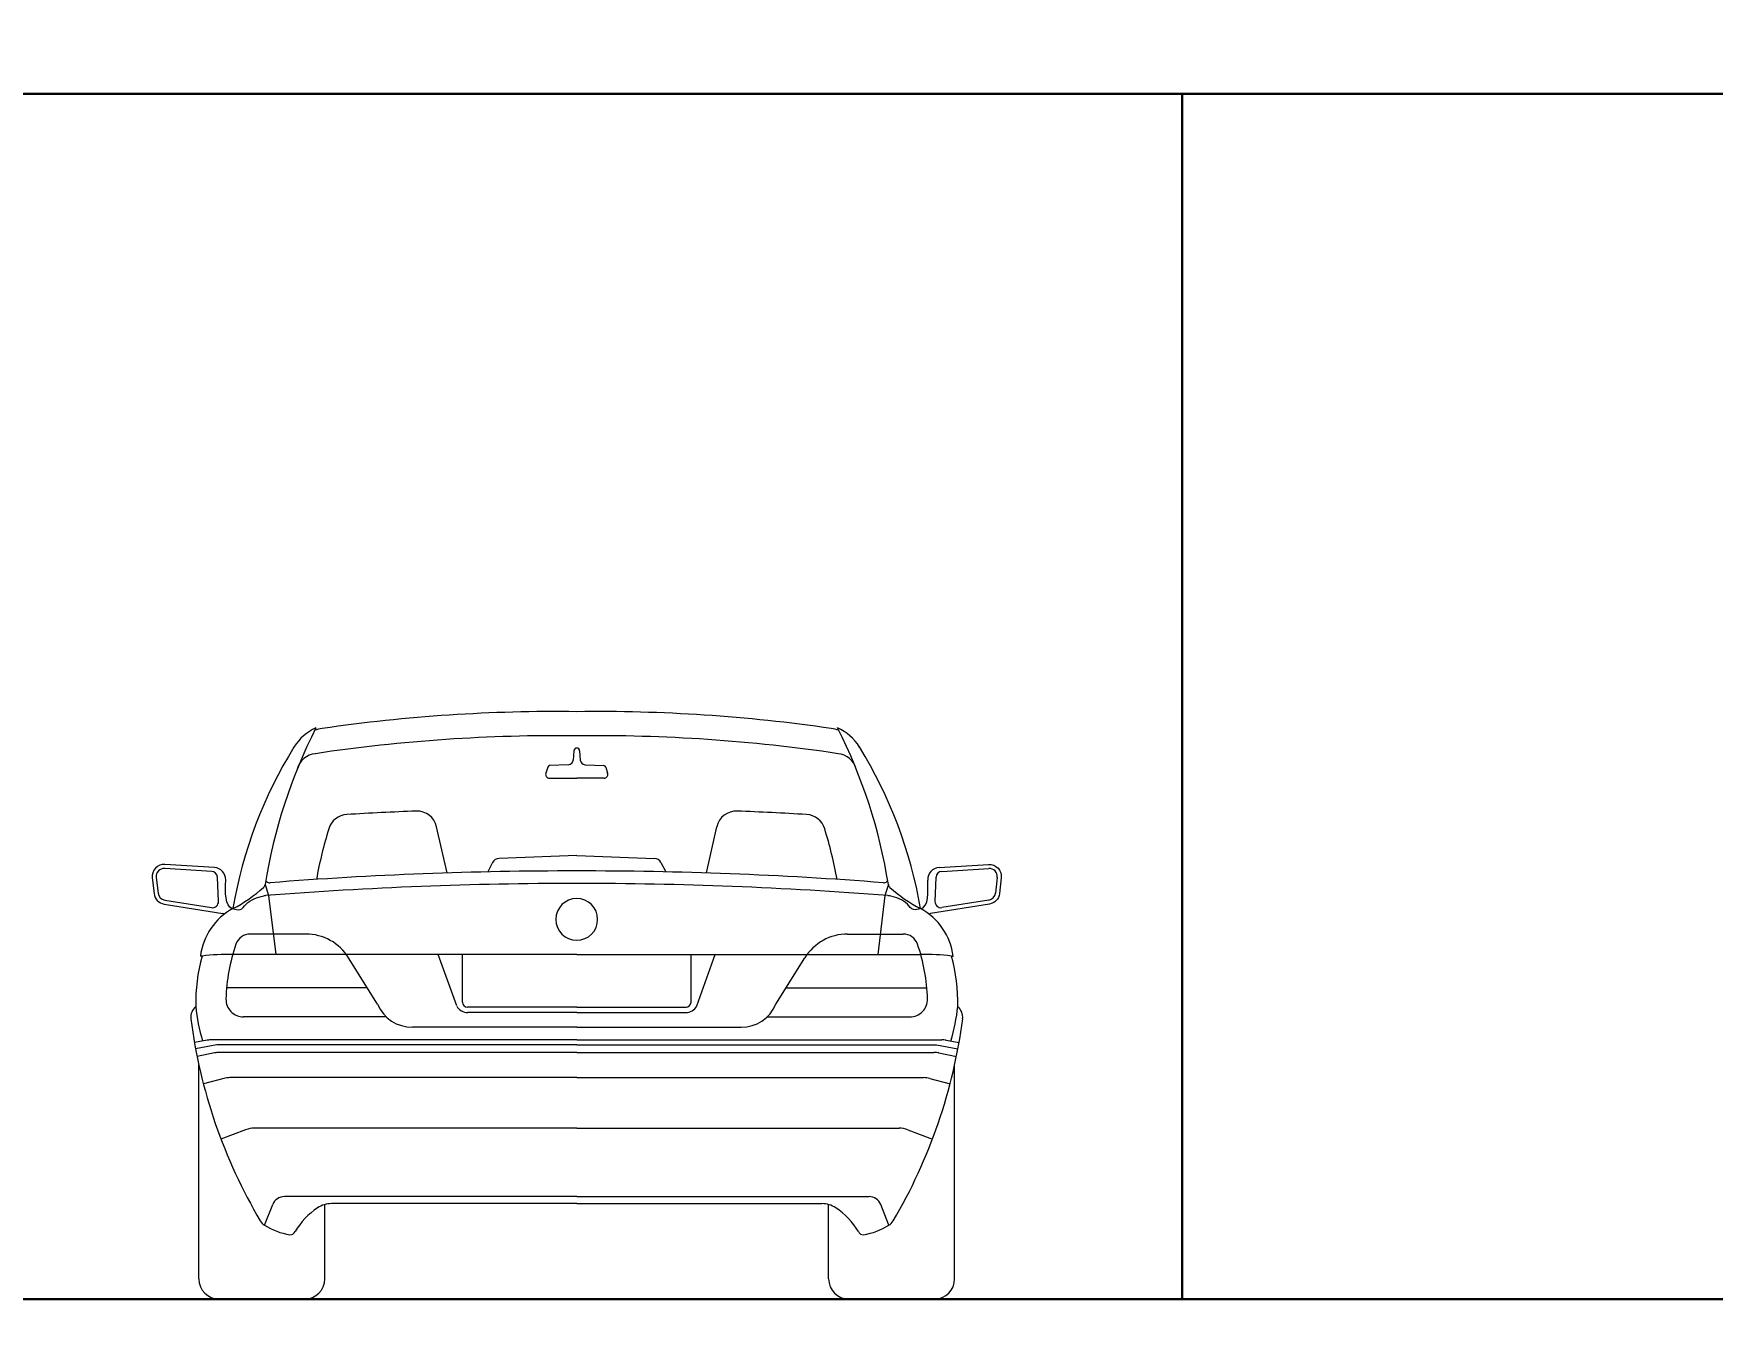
# Model space of a CAD drawing. Header units: metres. Extents: x 236 to 355, y 67 to 475.
# Drawn here: x 292.78 to 296.96, y 199.693 to 202.896 of the extents above; entities that cross this region are included whole.
import ezdxf

# ---------------------------------------------------------------- set-up
doc = ezdxf.new("R2010")
doc.units = ezdxf.units.M
doc.header["$LTSCALE"] = 0.007
doc.header["$MEASUREMENT"] = 0
doc.header["$PDMODE"] = 3
for name, color, linetype, lineweight in [('decoration', 251, 'Continuous', 18), ('dim', 220, 'Continuous', 5), ('walll', 7, 'Continuous', 30)]:
    doc.layers.add(name, color=color, linetype=linetype, lineweight=lineweight)
doc.styles.get("Standard").update_dxf_attribs({"font": 'dutch.ttf'})
doc.dimstyles.new('1', dxfattribs={"dimtxt": 0.17, "dimasz": 0.17, "dimexe": 0.1, "dimexo": 0.1, "dimgap": 0, "dimtad": 0, "dimzin": 1, "dimtxsty": 'Standard', "dimblk": 'DOTSMALL', "dimcen": 0.17, "dimse1": 1, "dimse2": 1, "dimclrd": 6, "dimclre": 1, "dimclrt": 7, "dimadec": 0, "dimazin": 0, "dimtfac": 1, "dimtix": 1, "dimtmove": 0, "dimatfit": 3, "dimldrblk": 'DOTSMALL', "dimfxl": 1, "dimlwd": 5, "dimarcsym": 0})

# ---------------------------------------------------------------- blocks, each defined once
blk = doc.blocks.new('ACAR')
for p, q in [((99.775, 115.3123), (99.7734, 115.2894)), ((99.7894, 115.3123), (99.791, 115.2894)), ((99.7099, 115.2713), (99.7052, 115.2564)), ((99.7142, 115.2442), (99.7822, 115.2442)), ((99.7615, 115.2778), (99.7147, 115.2756)), ((99.8502, 115.2442), (99.7822, 115.2442)), ((99.8029, 115.2778), (99.8497, 115.2756)), ((99.8544, 115.2713), (99.8591, 115.2564)), ((99.4593, 115.0083), (99.4334, 115.1232)), ((100.105, 115.0083), (100.131, 115.1232)), ((99.5727, 115.0345), (99.5606, 115.0111)), ((99.7822, 115.052), (99.5888, 115.0447)), ((99.7822, 115.052), (99.9756, 115.0447)), ((99.9916, 115.0345), (100.0037, 115.0111)), ((98.7353, 114.9973), (98.7397, 114.9582)), ((98.8734, 115.0122), (98.7563, 115.0195)), ((98.8902, 114.9376), (98.8875, 114.9979)), ((99.0079, 114.9883), (99.0099, 114.9867)), ((100.5564, 114.9883), (100.5545, 114.9867)), ((100.6742, 114.9376), (100.6769, 114.9979)), ((100.6909, 115.0122), (100.8081, 115.0195)), ((100.8291, 114.9973), (100.8247, 114.9582)), ((99.0063, 114.9794), (99.0151, 114.9523)), ((99.0151, 114.9523), (99.0328, 114.805)), ((100.5493, 114.9523), (100.5315, 114.805)), ((100.558, 114.9794), (100.5493, 114.9523)), ((98.7564, 114.9407), (98.8729, 114.9221)), ((100.8079, 114.9407), (100.6915, 114.9221)), ((99.1078, 114.8563), (98.9693, 114.8563)), ((100.4566, 114.8563), (100.5951, 114.8563)), ((98.8493, 114.8014), (98.8451, 114.8011)), ((99.7822, 114.805), (98.9255, 114.805)), ((99.2863, 114.6815), (99.2142, 114.7972)), ((99.4834, 114.6772), (99.4372, 114.805)), ((99.4976, 114.687), (99.4976, 114.805)), ((99.7822, 114.805), (100.6388, 114.805)), ((100.0668, 114.687), (100.0668, 114.805)), ((100.081, 114.6772), (100.1272, 114.805)), ((100.2781, 114.6815), (100.3501, 114.7972)), ((100.7151, 114.8014), (100.7193, 114.8011)), ((99.2608, 114.7224), (98.9105, 114.7224)), ((100.3036, 114.7224), (100.6539, 114.7224)), ((99.7822, 114.6744), (99.5101, 114.6744)), ((99.7822, 114.6608), (99.511, 114.6608)), ((99.7822, 114.6744), (100.0543, 114.6744)), ((99.7822, 114.6608), (100.0534, 114.6608)), ((99.3083, 114.6499), (98.9528, 114.6499)), ((99.7822, 114.6242), (99.3729, 114.6242)), ((99.7822, 114.6242), (100.1915, 114.6242)), ((100.256, 114.6499), (100.6116, 114.6499)), ((98.8624, 114.5919), (98.8304, 114.5863)), ((98.8864, 114.5805), (98.8333, 114.5705)), ((99.7822, 114.5929), (98.8733, 114.5929)), ((99.7822, 114.5805), (98.8864, 114.5805)), ((99.7822, 114.5929), (100.6911, 114.5929)), ((99.7822, 114.5805), (100.6779, 114.5805)), ((100.6779, 114.5805), (100.7311, 114.5705)), ((100.7019, 114.5919), (100.734, 114.5863)), ((98.8802, 114.5603), (98.837, 114.5514)), ((98.8414, 113.9978), (98.8414, 114.5308)), ((99.7822, 114.5615), (98.8928, 114.5615)), ((99.7822, 114.5615), (100.6716, 114.5615)), ((100.6841, 114.5603), (100.7274, 114.5514)), ((100.723, 113.9978), (100.723, 114.5308)), ((98.9032, 114.4968), (98.8527, 114.4837)), ((99.7822, 114.4988), (98.9189, 114.4988)), ((99.7822, 114.4988), (100.6455, 114.4988)), ((100.6612, 114.4968), (100.7117, 114.4837)), ((98.9576, 114.3693), (98.8964, 114.3461)), ((99.7822, 114.3734), (98.9798, 114.3734)), ((99.7822, 114.3734), (100.5846, 114.3734)), ((100.6068, 114.3693), (100.6679, 114.3461)), ((99.7822, 114.2028), (99.0545, 114.2028)), ((99.7822, 114.2028), (100.5099, 114.2028)), ((99.005, 114.1314), (99.0253, 114.183)), ((99.155, 113.9978), (99.155, 114.1829)), ((99.7822, 114.1852), (99.1716, 114.1852)), ((99.7822, 114.1852), (100.3927, 114.1852)), ((100.4094, 113.9978), (100.4094, 114.1829)), ((100.5594, 114.1314), (100.539, 114.183)), ((98.8916, 113.9476), (99.1048, 113.9476)), ((100.6728, 113.9476), (100.4596, 113.9476))]:
    blk.add_line(p, q)
for points in [[(98.8801, 115.0218), (98.7569, 115.0295, 0.464713), (98.7254, 114.9961), (98.7298, 114.9571, 0.336914), (98.7549, 114.9308), (98.9014, 114.9075)], [(100.6842, 115.0218), (100.8075, 115.0295, -0.464713), (100.839, 114.9961), (100.8346, 114.9571, -0.336914), (100.8095, 114.9308), (100.663, 114.9075)]]:
    blk.add_lwpolyline(points, format="xyb")
for centre, radius, start, end in [((99.7305, 111.3694), 4.0407, 89.2666, 98.2803), ((99.8339, 111.3694), 4.0407, 81.7197, 90.7334), ((100.3146, 114.7708), 1.3248, 153.1256, 170.9416), ((99.1845, 115.2553), 0.1254, 114.2727, 147.9429), ((99.1666, 115.2438), 0.1254, 98.2803, 107.1446), ((100.3978, 115.2438), 0.1254, 72.8554, 81.7197), ((99.2498, 114.7708), 1.3248, 9.0584, 26.8744), ((100.3799, 115.2553), 0.1254, 32.0571, 65.7273), ((100.0321, 114.7317), 1.1217, 148.2567, 170.3602), ((99.7305, 111.3092), 4.0407, 89.2666, 98.5259), ((99.8339, 111.3092), 4.0407, 81.4741, 90.7334), ((99.5101, 114.7233), 1.1451, 9.8678, 31.5153), ((99.1362, 115.2537), 0.0517, 95.3452, 165.4082), ((99.7609, 115.2903), 0.0125, 272.7001, 355.9646), ((99.7822, 115.3121), 0.00717, 90, 178.4777), ((99.7822, 115.3121), 0.00717, 1.5223, 90), ((99.8035, 115.2903), 0.0125, 184.0354, 267.2999), ((100.4281, 115.2537), 0.0517, 14.5918, 84.6548), ((99.7142, 115.2536), 0.00941, 162.4632, 270), ((99.7159, 115.2694), 0.00627, 100.9466, 162.4632), ((99.8485, 115.2694), 0.00627, 17.5368, 79.0534), ((99.8502, 115.2536), 0.00941, 270, 17.5368), ((99.2128, 115.1037), 0.0502, 93.3321, 163.0809), ((99.7737, 105.4701), 9.7001, 92.31142, 93.33207), ((99.3845, 115.1122), 0.0502, 12.7137, 92.3114), ((100.1799, 115.1122), 0.0502, 87.6886, 167.2863), ((99.7907, 105.4701), 9.7001, 86.66793, 87.68858), ((100.3516, 115.1037), 0.0502, 16.9191, 86.6679), ((100.2634, 114.7841), 1.1483, 163.0809, 169.5558), ((99.301, 114.7841), 1.1483, 10.4442, 16.9191), ((99.5895, 115.0259), 0.0188, 92.1733, 152.6842), ((99.9749, 115.0259), 0.0188, 27.3158, 87.8267), ((98.7552, 114.9995), 0.02, 86.8302, 186.4624), ((98.8725, 114.9973), 0.015, 2.571, 86.4627), ((98.8783, 114.9919), 0.03, 357.8689, 86.4627), ((99.0178, 114.9965), 0.0125, 231.1355, 274.4634), ((99.7737, 105.3133), 9.7001, 89.9496, 94.46343), ((99.7907, 105.3133), 9.7001, 85.53657, 90.0504), ((100.5466, 114.9965), 0.0125, 265.5366, 308.8645), ((100.6861, 114.9919), 0.03, 93.5373, 182.1311), ((100.6919, 114.9973), 0.015, 93.5373, 177.429), ((100.8092, 114.9995), 0.02, 353.5376, 93.1698), ((98.7596, 114.9604), 0.02, 186.4624, 260.9399), ((98.7546, 115.2494), 0.3718, 297.4849, 311.7816), ((98.994, 114.9815), 0.0125, 311.7816, 350.2116), ((99.0102, 114.9205), 0.0314, 94.5292, 103.4183), ((99.7737, 105.282), 9.7001, 89.9496, 94.52915), ((99.7822, 114.8928), 0.0521, 90, 270), ((99.7907, 105.282), 9.7001, 85.47085, 90.0504), ((99.7822, 114.8928), 0.0521, 270, 90), ((100.5542, 114.9205), 0.0314, 76.5817, 85.4708), ((100.5704, 114.9815), 0.0125, 189.7884, 228.2184), ((100.8098, 115.2494), 0.3718, 228.2184, 242.5151), ((100.8048, 114.9604), 0.02, 279.0601, 353.5376), ((99.0015, 114.781), 0.1577, 118.5134, 172.665), ((98.8752, 114.9369), 0.015, 260.9399, 2.571), ((98.8998, 114.8976), 0.01, 56.7449, 80.9399), ((100.5629, 114.781), 0.1577, 7.335, 61.4866), ((100.6646, 114.8976), 0.01, 99.0601, 123.2551), ((100.6891, 114.9369), 0.015, 177.429, 279.0601), ((99.358, 114.6834), 0.4492, 160.8185, 178.5407), ((98.9693, 114.8187), 0.0376, 90, 160.8185), ((99.1078, 114.7309), 0.1254, 31.9122, 90), ((100.4566, 114.7309), 0.1254, 90, 148.0878), ((100.5951, 114.8187), 0.0376, 19.1815, 90), ((100.2064, 114.6834), 0.4492, 1.4593, 19.1815), ((99.2827, 114.6834), 0.4492, 164.7778, 180.9566), ((98.9068, 114.3945), 0.4109, 87.3844, 98.0458), ((100.6576, 114.3945), 0.4109, 81.9542, 92.6156), ((100.2817, 114.6834), 0.4492, 359.0434, 15.2222), ((98.9528, 114.6938), 0.0439, 178.5407, 270), ((100.6116, 114.6938), 0.0439, 270, 1.4593), ((98.8563, 114.6491), 0.0351, 130.2778, 186.0921), ((99.2727, 114.7187), 0.4412, 185.5666, 196.9837), ((99.3729, 114.7183), 0.0941, 203.0649, 270), ((99.511, 114.6921), 0.0314, 208.5068, 270), ((99.5101, 114.687), 0.0125, 180, 270), ((100.0534, 114.6921), 0.0314, 270, 331.4932), ((100.0543, 114.687), 0.0125, 270, 360), ((100.1915, 114.7183), 0.0941, 270, 336.9351), ((100.2917, 114.7187), 0.4412, 343.0163, 354.4334), ((100.7081, 114.6491), 0.0351, 353.9079, 49.7222), ((100.1361, 114.8161), 1.3258, 187.3981, 210.552), ((99.4283, 114.8161), 1.3258, 329.448, 352.6019), ((98.8733, 114.5302), 0.0627, 90, 99.9837), ((100.6911, 114.5302), 0.0627, 80.0163, 90), ((98.8928, 114.4988), 0.0627, 90, 101.5164), ((100.6716, 114.4988), 0.0627, 78.4836, 90), ((98.9189, 114.4361), 0.0627, 90, 104.521), ((100.6455, 114.4361), 0.0627, 75.479, 90), ((98.9798, 114.3106), 0.0627, 90, 110.7649), ((100.5846, 114.3106), 0.0627, 69.2351, 90), ((99.0545, 114.1715), 0.0314, 90, 158.4736), ((100.5099, 114.1715), 0.0314, 21.5264, 90), ((99.2357, 114.0253), 0.1791, 123.3828, 149.7296), ((99.1716, 114.1225), 0.0627, 90, 123.3828), ((100.3927, 114.1225), 0.0627, 56.6172, 90), ((100.3287, 114.0253), 0.1791, 30.2704, 56.6172), ((99.0214, 114.1582), 0.0314, 210.552, 238.517), ((99.0976, 114.2826), 0.1773, 238.517, 260.417), ((99.0693, 114.1203), 0.0125, 264.2413, 338.0108), ((100.495, 114.1203), 0.0125, 201.9892, 275.7587), ((100.4668, 114.2826), 0.1773, 279.583, 301.483), ((100.543, 114.1582), 0.0314, 301.483, 329.448), ((98.8916, 113.9978), 0.0502, 180, 270), ((99.1048, 113.9978), 0.0502, 270, 0), ((100.4596, 113.9978), 0.0502, 180, 270), ((100.6728, 113.9978), 0.0502, 270, 0)]:
    blk.add_arc(centre, radius, start, end)
for points in [[(98.9247, 114.9187), (98.906, 114.9271), (98.9071, 114.9589), (98.9083, 114.9908)], [(100.6397, 114.9187), (100.6584, 114.9271), (100.6573, 114.9589), (100.6561, 114.9908)]]:
    blk.add_open_spline(points, degree=3)
for points in [[(98.9262, 114.9195), (98.9325, 114.9175), (98.9459, 114.9133), (98.9642, 114.9412), (98.9868, 114.9472), (99.0029, 114.951)], [(100.6382, 114.9195), (100.6319, 114.9175), (100.6184, 114.9133), (100.6002, 114.9412), (100.5776, 114.9472), (100.5615, 114.951)]]:
    blk.add_open_spline(points, degree=3, knots=[0, 0, 0, 0, 0.0285739, 0.0606288, 0.1378858, 0.1378858, 0.1378858, 0.1378858])
blk = doc.blocks.new('*D162')
at = {"layer": 'Defpoints', "color": 0, "transparency": 16777216}
for p in [(291.9908, 203.0464), (291.9908, 202.7464), (300.8081, 202.7464)]:
    blk.add_point(p, dxfattribs=at)
at = {"layer": 'dim', "color": 6, "lineweight": 5, "transparency": 16777216}
blk.add_line((291.9908, 203.0464), (291.9908, 202.7464), dxfattribs=at)
at = {"layer": 'dim', "color": 7, "transparency": 16777216, "insert": (291.9908, 202.8964), "char_height": 0.17, "attachment_point": 5, "rotation": 90}
blk.add_mtext('0,30', dxfattribs=at)
blk = doc.blocks.new('_DotSmall')
at = {"color": 0, "linetype": 'ByBlock', "const_width": 0.5}
blk.add_lwpolyline([(-0.0625, 0, 1), (0.0625, 0, 1)], format="xyb", close=True, dxfattribs=at)
blk = doc.blocks.new('*D236')
at = {"layer": 'Defpoints', "color": 0, "transparency": 16777216}
for p in [(300.8081, 202.7464), (291.9857, 199.7464), (291.9908, 199.7464)]:
    blk.add_point(p, dxfattribs=at)
at = {"layer": 'dim', "color": 6, "lineweight": 5, "transparency": 16777216}
for p, q in [((291.9908, 202.7464), (291.9908, 201.4507)), ((291.9908, 199.7464), (291.9908, 201.0421))]:
    blk.add_line(p, q, dxfattribs=at)
at = {"layer": 'dim', "color": 6, "lineweight": 5, "transparency": 16777216, "xscale": 0.17, "yscale": 0.17, "zscale": 0.17}
for p, rotation in [((291.9908, 202.7464), 90), ((291.9908, 199.7464), 270)]:
    blk.add_blockref('_DotSmall', p, dxfattribs=dict(at, rotation=rotation))
at = {"layer": 'dim', "color": 7, "transparency": 16777216, "insert": (291.9908, 201.2464), "char_height": 0.17, "attachment_point": 5, "rotation": 90}
blk.add_mtext('3,00', dxfattribs=at)

msp = doc.modelspace()

# ---------------------------------------------------------------- linework, layer by layer
at = {"layer": 'walll'}
for p, q in [((300.4395, 202.7464), (290.2897, 202.7464)), ((295.6395, 199.7464), (295.6395, 202.7464)), ((305.6391, 199.7464), (287.3825, 199.7464))]:
    msp.add_line(p, q, dxfattribs=at)

# ---------------------------------------------------------------- block references
at = {"layer": 'decoration', "linetype": 'Continuous'}
msp.add_blockref('ACAR', (194.35, 85.7987), dxfattribs=at)

# ---------------------------------------------------------------- dimensions: what is measured, and where the dimension line sits
at = {"layer": 'dim'}
dim = msp.add_linear_dim(base=(291.9908, 202.7464), p1=(291.9908, 203.0464), p2=(300.8081, 202.7464), angle=90, dimstyle='1', override={"dimtmove": 1}, dxfattribs=at)
dim.commit()
dim.dimension.update_dxf_attribs({"geometry": '*D162', "text_midpoint": (291.9908, 202.8964)})
at = {"layer": 'dim', "color": 5}
dim = msp.add_linear_dim(base=(291.9908, 199.7464), p1=(300.8081, 202.7464), p2=(291.9857, 199.7464), angle=90, dimstyle='1', override={"dimtmove": 1}, dxfattribs=at)
dim.commit()
dim.dimension.update_dxf_attribs({"geometry": '*D236', "text_midpoint": (291.9908, 201.2464)})

doc.saveas('drawing.dxf')
